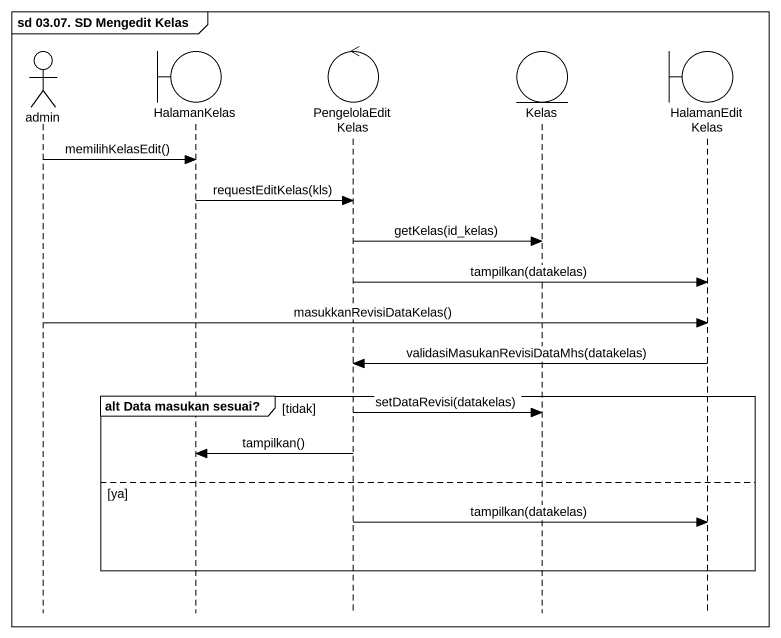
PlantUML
@startuml
mainframe sd 03.07. SD Mengedit Kelas
hide footbox
actor admin
boundary HalamanKelas
control PengelolaEditKelas
entity Kelas
boundary HalamanEditKelas

admin -> HalamanKelas : memilihKelasEdit()
HalamanKelas -> PengelolaEditKelas : requestEditKelas(kls)
PengelolaEditKelas -> Kelas : getKelas(id_kelas)
PengelolaEditKelas -> HalamanEditKelas : tampilkan(datakelas)
admin -> HalamanEditKelas : masukkanRevisiDataKelas()
HalamanEditKelas -> PengelolaEditKelas : validasiMasukanRevisiDataMhs(datakelas)
group alt Data masukan sesuai? [tidak]
  PengelolaEditKelas -> Kelas : setDataRevisi(datakelas)
  PengelolaEditKelas -> HalamanKelas : tampilkan()
else ya
  PengelolaEditKelas -> HalamanEditKelas : tampilkan(datakelas)
end
@enduml
